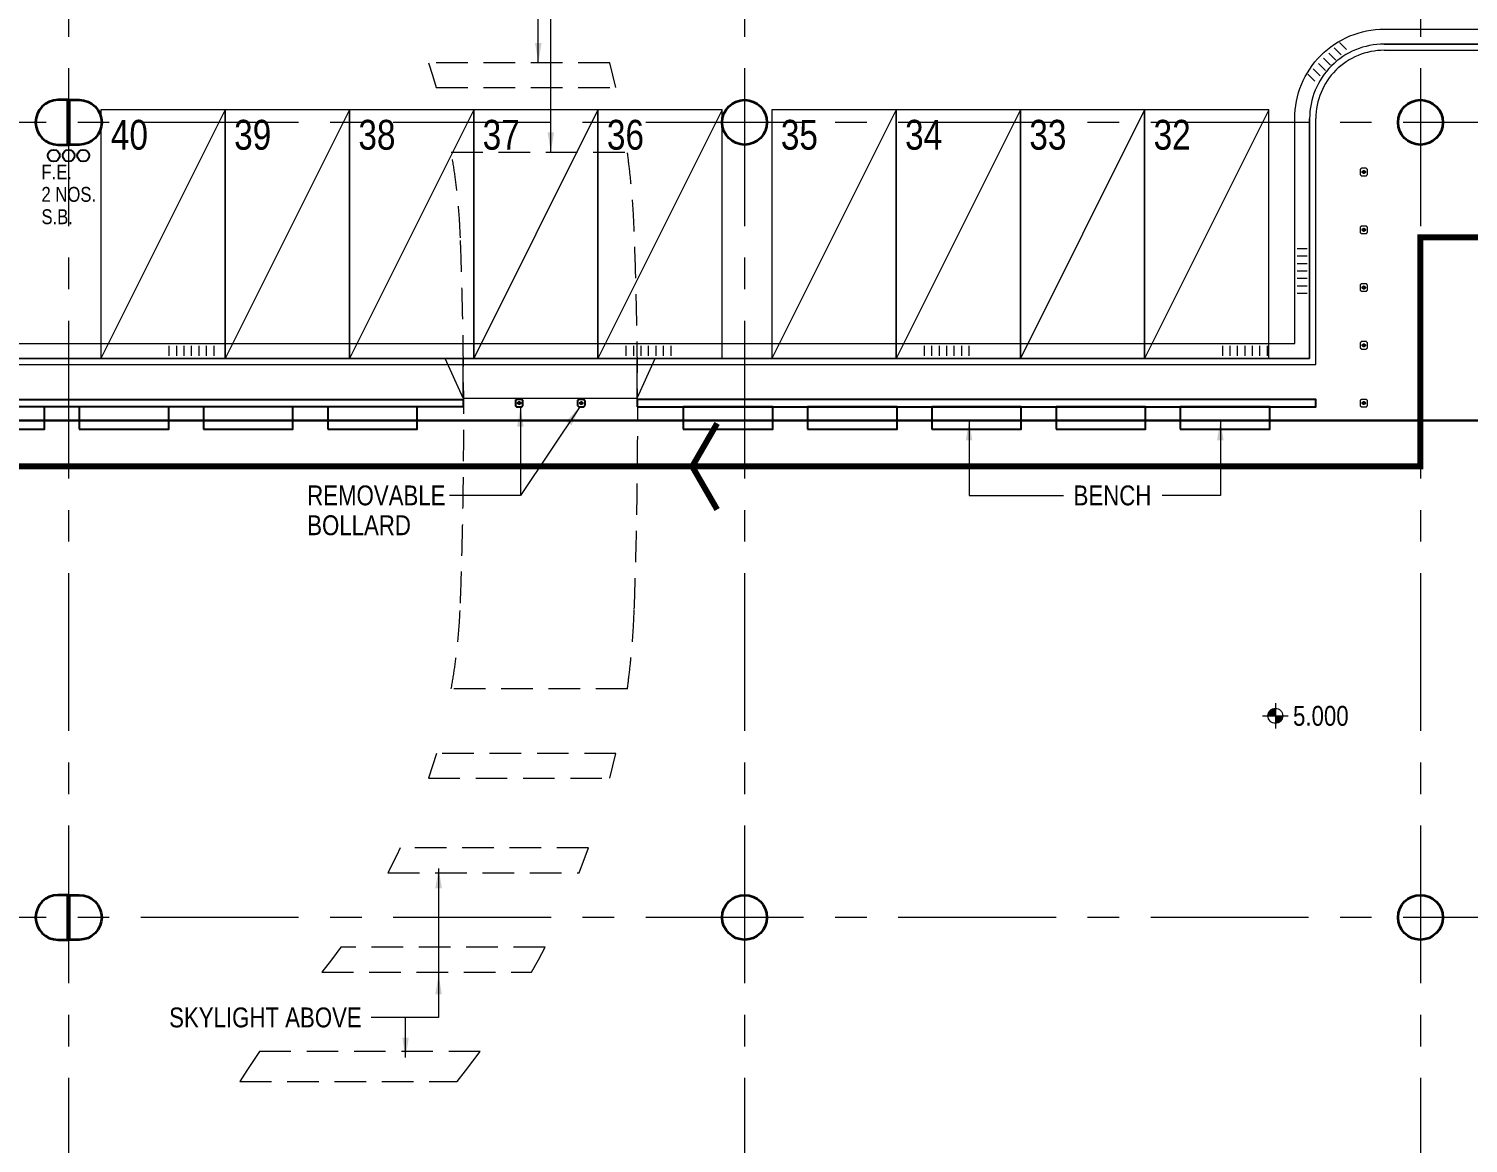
# Model space of a CAD drawing. Header units: millimetres. Extents: x 833576263 to 1668046980, y 817519639 to 1636103653.
# Drawn here: x 834078088 to 834107050, y 818055382 to 818077810 of the extents above; entities that cross this region are included whole.
import ezdxf
from ezdxf.enums import TextEntityAlignment as Align

# ---------------------------------------------------------------- set-up
doc = ezdxf.new("R2010")
doc.units = ezdxf.units.MM
doc.header["$LTSCALE"] = 100
doc.header["$MEASUREMENT"] = 0
for name, pattern in [('R_LINE_SEC$0$CENTER', [50.8, 31.75, -6.35, 6.35, -6.35]), ('R_P_Grid$0$CENTER', [50.8, 31.75, -6.35, 6.35, -6.35]), ('R_P_LG$0$HIDDEN', [9.525, 6.35, -3.175])]:
    doc.linetypes.add(name, pattern=pattern)
doc.layers.get('Defpoints').update_dxf_attribs({"color": 170})
for name, color, linetype in [('R_LINE_SEC$0$M-REFE', 3, 'Continuous'), ('R_P_LG$0$AUDIT_D_170707093042-467', 1, 'Continuous'), ('R_P_LG$0$RDA0625', 7, 'R_P_LG$0$HIDDEN'), ('R_P_LG$0$S-LIT', 7, 'Continuous'), ('X-REF', 7, 'Continuous')]:
    doc.layers.add(name, color=color, linetype=linetype)
for name, color, linetype, lineweight in [('R_P_Grid$0$RDA0251-LG', 6, 'R_P_Grid$0$CENTER', 18), ('R_P_LG$0$4-LINE', 7, 'Continuous', 9), ('R_P_LG$0$RDA0322', 1, 'Continuous', 18), ('R_P_LG$0$RDA04011', 4, 'Continuous', 25), ('R_P_LG$0$RDA0624', 7, 'Continuous', 13), ('R_P_LG$0$RDA2301', 7, 'Continuous', 18), ('R_P_LG$0$RDA2302', 7, 'R_P_LG$0$HIDDEN', 18), ('R_P_LG$0$RDA2804S', 2, 'Continuous', 35), ('R_P_LG$0$RDA4701', 7, 'Continuous', 18), ('R_P_LG$0$RDA7201', 4, 'Continuous', 25), ('R_P_LG$0$RDA8301', 7, 'Continuous', 18)]:
    doc.layers.add(name, color=color, linetype=linetype, lineweight=lineweight)
doc.styles.add('R_P_LG$0$Arial', font='arial.ttf', dxfattribs={"width": 0.8})
doc.styles.add('R_P_LG$0$romans', font='arial.ttf', dxfattribs={"width": 0.8})
doc.dimstyles.new('R_P_LG$0$M_200LA', dxfattribs={"dimscale": 200, "dimtxt": 2.5, "dimasz": 2, "dimexe": 0.8, "dimexo": 0, "dimgap": 0.75, "dimtad": 1, "dimdec": 0, "dimrnd": 1, "dimzin": 12, "dimdsep": 46, "dimtxsty": 'R_P_LG$0$romans', "dimcen": 2, "dimdle": 1, "dimclrd": 7, "dimclre": 7, "dimclrt": 4, "dimaunit": 1, "dimadec": 3, "dimazin": 0, "dimtfac": 1, "dimtdec": 0, "dimtix": 1, "dimtmove": 2, "dimatfit": 3, "dimfxl": 1, "dimtolj": 1, "dimlwd": 18, "dimlwe": 18, "dimarcsym": 0})

# ---------------------------------------------------------------- blocks, each defined once
blk = doc.blocks.new('R_P_Grid')
at = {"layer": 'R_P_Grid$0$RDA0251-LG'}
for p, q in [((834078890, 818082095.1), (834078890, 818022877.2)), ((834092490, 818082095.1), (834092490, 818022877.2)), ((834106090, 818082095.1), (834106090, 818022877.2)), ((834144477.3, 818075926.7), (834072885.2, 818075926.7)), ((834144477.3, 818059926.7), (834072885.2, 818059926.7))]:
    blk.add_line(p, q, dxfattribs=at)
blk = doc.blocks.new('R_P_LG$0$PS-5000x2500')
at = {"layer": 'R_P_LG$0$RDA8301'}
blk.add_line((2500, 5000), (0, 0), dxfattribs=at)
blk.add_lwpolyline([(0, 0), (2500, 0), (2500, 5000), (0, 5000)], close=True, dxfattribs=at)
blk = doc.blocks.new('R_P_LG$0$LMark-FFL-1')
h = blk.add_hatch(color=256)
h.paths.add_polyline_path([(0, 0.75, 0.414214), (-0.75, 0), (0, 0)])
h.paths.add_polyline_path([(0.75, 0), (0, 0), (0, -0.75, 0.414214)])
for p, q in [((-1.28, 0), (1.28, 0)), ((0, 1.28), (0, -1.28))]:
    blk.add_line(p, q)
blk.add_circle((0, 0), 0.75)
at = {"color": 7, "style": 'R_P_LG$0$romans', "width": 0.8}
blk.add_attdef('FFL', (1.03, 1.03), '', height=2, dxfattribs=at)
blk = doc.blocks.new('R_P_LG$0$robust bollard')
at = {"ltscale": 0.25}
blk.add_lwpolyline([(-75, 45), (-75, -45, 0.414214), (-60, -60, 0.414214), (-45, -75), (45, -75, 0.414214), (60, -60, 0.414214), (75, -45), (75, 45, 0.414214), (60, 60, 0.414214), (45, 75), (-45, 75, 0.414214), (-60, 60, 0.414214)], format="xyb", close=True, dxfattribs=at)
at = {"layer": 'Defpoints', "linetype": 'R_P_LG$0$HIDDEN', "ltscale": 0.25}
blk.add_circle((0, 0), 25, dxfattribs=at)
blk = doc.blocks.new('R_P_LG$0$A$C230B3BA6')
at = {"layer": 'R_P_LG$0$S-LIT'}
for p in [(834087955, 818070277), (834089205, 818070277)]:
    blk.add_blockref('R_P_LG$0$robust bollard', p, dxfattribs=at)
blk = doc.blocks.new('*U601')
at = {"layer": 'R_P_LG$0$4-LINE'}
blk.add_blockref('R_P_LG$0$robust bollard', (0, 0), dxfattribs=at)
blk = doc.blocks.new('*U602')
at = {"layer": 'R_P_LG$0$S-LIT', "color": 0, "linetype": 'ByBlock', "lineweight": -2, "transparency": 16777216}
for p in [(0, 0), (0, -1162.5), (0, -2325), (0, -3487.5), (0, -4650)]:
    blk.add_blockref('*U601', p, dxfattribs=at)
blk = doc.blocks.new('*U603')
at = {"layer": 'R_P_LG$0$4-LINE'}
blk.add_blockref('R_P_LG$0$robust bollard', (0, 0), dxfattribs=at)
blk = doc.blocks.new('*U604')
at = {"layer": 'R_P_LG$0$S-LIT', "color": 0, "linetype": 'ByBlock', "lineweight": -2, "transparency": 16777216}
for p in [(0, 0), (1217, 0), (2433, 0), (3650, 0), (4867, 0)]:
    blk.add_blockref('*U603', p, dxfattribs=at)
blk = doc.blocks.new('R_P_LG$0$A$C359F3E20')
at = {"layer": 'R_P_LG$0$S-LIT'}
for name, p in [('*U604', (834107682, 818075927)), ('*U602', (834104950, 818074927))]:
    blk.add_blockref(name, p, dxfattribs=at)
blk = doc.blocks.new('R_LINE_SEC')
at = {"layer": 'R_LINE_SEC$0$M-REFE', "linetype": 'R_LINE_SEC$0$CENTER', "const_width": 50}
blk.add_lwpolyline([(834132280, 818069927), (833981164, 818069927)], dxfattribs=at)
blk = doc.blocks.new('R_P_LG')
at = {"layer": 'R_P_LG$0$RDA0624', "lineweight": 18}
h = blk.add_hatch(dxfattribs=at)
h.set_pattern_fill('DOTS', color=4, scale=90, angle=45, style=0)
h.set_pattern_definition([(45, (0, 0), (-50.513940681, 151.541822043), [0, -142.875])])
edge = h.paths.add_edge_path()
edge.add_arc((834065390, 818020126.7), 13000, 75, 90)
edge.add_line((834065390, 818033126.7), (833989233.5977, 818033126.7))
edge.add_arc((833989233.5977, 818040126.7), 7000, 227.47847394, 269.99999999, ccw=False)
edge.add_line((833984502.5276, 818034967.5358), (833978583.9299, 818040395.0234))
edge.add_arc((833983315, 818045554.1877), 7000, 180, 227.47847394, ccw=False)
edge.add_line((833976315, 818045554.1877), (833976315, 818098726.7))
edge.add_arc((833983314.9761, 818098726.7099), 6999.9761, 115.841715, 180.00008101, ccw=False)
edge.add_line((833980263.7812, 818105026.7), (834002230.1033, 818105026.7))
edge.add_line((834002230.1033, 818105026.7), (834002230.4132, 818116699.7))
edge.add_line((834002230.4132, 818116699.7), (833958315, 818116699.7))
edge.add_line((833958315, 818116699.7), (833958315, 818110699.7))
edge.add_line((833958315, 818110699.7), (833963315, 818110699.7))
edge.add_arc((833963315, 818103699.7), 7000, 0, 90, ccw=False)
edge.add_line((833970315, 818103699.7), (833970315, 818045554.1877))
edge.add_arc((833983315, 818045554.1877), 13000, 180, 227.47847393)
edge.add_line((833974528.727, 818035972.8826), (833980447.3247, 818030545.395))
edge.add_arc((833989233.5977, 818040126.7), 13000, 227.47847393, 270)
edge.add_line((833989233.5977, 818027126.7), (834065245.1822, 818027126.7))
edge.add_arc((834065245.1822, 818019026.7), 8100, 75, 90, ccw=False)
edge.add_line((834067341.6165, 818026850.6992), (834090782.7579, 818020569.6643))
edge.add_arc((834094147.4055, 818033126.7), 13000, 255, 270)
edge.add_line((834094147.4055, 818020126.7), (834118759.2741, 818020126.7))
edge.add_arc((834118759.2741, 818033126.7), 13000, 270, 282.26165437)
edge.add_line((834121520.1679, 818020423.257), (834124956.9903, 818021170.1963))
edge.add_arc((834126677.2395, 818013254.9741), 8100, 20.44433993, 102.26165437, ccw=False)
edge.add_arc((834190761.1764, 818035930.696), 59878.7776, 183.670517332, 199.356395537, ccw=False)
edge.add_line((834131005.2286, 818032097.3284), (834127870.7181, 818029996.4247))
edge.add_line((834127870.7181, 818029996.4247), (834126362.9837, 818029715.8154))
edge.add_arc((834117071.8823, 818047426.7), 20000, 270, 297.68143099, ccw=False)
edge.add_line((834117071.8823, 818027426.7), (834089164.0869, 818027426.7))
edge.add_arc((834089164.0869, 818033426.7), 6000, 255.00000001, 270, ccw=False)
edge.add_line((834087611.1726, 818027631.1451), (834068754.6476, 818032683.7357))
at = {"layer": 'R_P_LG$0$RDA4701'}
h = blk.add_hatch(dxfattribs=at)
h.set_pattern_fill('_USER', color=256, scale=150, angle=122.58684625, pattern_type=0)
h.set_pattern_definition([(135.06197, (834082309.26, 818061281.09), (-105.95124, -106.1807), [])])
h.paths.add_polyline_path([(834104672.7967, 818077465.2262), (834104531.2225, 818077606.4945), (834103807.2223, 818076880.9266), (834103948.7965, 818076739.6583)])
h = blk.add_hatch(dxfattribs=at)
h.set_pattern_fill('_USER', color=256, scale=150, angle=167.52488052, pattern_type=0)
h.set_pattern_definition([(180, (834099411.03, 818046238.3), (-2e-08, -150), [])])
h.paths.add_polyline_path([(834103810, 818073490.8763), (834103610, 818073490.8763), (834103610, 818072465.8763), (834103810, 818072465.8763)])
h = blk.add_hatch(dxfattribs=at)
h.set_pattern_fill('_USER', color=256, scale=150, angle=77.52488052, pattern_type=0)
h.set_pattern_definition([(90, (834053615, 818075625.67), (-150, 2e-08), [])])
h.paths.add_polyline_path([(834081867.5803, 818071226.7), (834081867.5803, 818071426.7), (834080842.5803, 818071426.7), (834080842.5803, 818071226.7)])
h = blk.add_hatch(dxfattribs=at)
h.set_pattern_fill('_USER', color=256, scale=150, angle=77.52488052, pattern_type=0)
h.set_pattern_definition([(90, (834057860, 818075625.67), (-150, 2e-08), [])])
h.paths.add_polyline_path([(834090107.4197, 818071226.7), (834090107.4197, 818071426.7), (834091132.4197, 818071426.7), (834091132.4197, 818071226.7)])
h = blk.add_hatch(dxfattribs=at)
h.set_pattern_fill('_USER', color=256, scale=150, angle=77.52488052, pattern_type=0)
h.set_pattern_definition([(90, (834063860, 818075625.67), (-150, 2e-08), [])])
h.paths.add_polyline_path([(834096107.4197, 818071226.7), (834096107.4197, 818071426.7), (834097132.4197, 818071426.7), (834097132.4197, 818071226.7)])
h = blk.add_hatch(dxfattribs=at)
h.set_pattern_fill('_USER', color=256, scale=150, angle=77.52488052, pattern_type=0)
h.set_pattern_definition([(90, (834069860, 818075625.67), (-150, 2e-08), [])])
h.paths.add_polyline_path([(834102107.4197, 818071226.7), (834102107.4197, 818071426.7), (834103132.4197, 818071426.7), (834103132.4197, 818071226.7)])
at = {"layer": 'R_P_LG$0$AUDIT_D_170707093042-467'}
for centre in [(834078589.6447, 818075256.7), (834078890, 818075256.7), (834079183.4041, 818075256.7)]:
    blk.add_circle(centre, 120, dxfattribs=at)
at = {"layer": 'R_P_LG$0$RDA0625', "const_width": 120}
for points in [[(834117283.9508, 818073612.2502), (834106090, 818073612.2502), (834106090, 818069001.7), (834067565, 818069001.7), (834067565, 818063780.3462), (834064390, 818063780.3462), (834052840, 818071694.8891), (834052840, 818078351.7), (834033540, 818078351.7)], [(834091937.8675, 818069868.3667), (834091437.4973, 818069001.7), (834091937.8675, 818068135.0333)]]:
    blk.add_lwpolyline(points, dxfattribs=at)
at = {"layer": 'R_P_LG$0$RDA2301'}
for p, q in [((834105359.7103, 818077501.6954), (834117486.4438, 818077501.7)), ((834105359.7103, 818077376.6954), (834117486.4438, 818077376.7)), ((834103860, 818071176.7), (834103860, 818076001.6953)), ((834103985, 818071051.7), (834103985, 818076001.6953)), ((834068115, 818071176.7), (834103860, 818071176.7)), ((834086824.8102, 818070376.7), (834086462.7589, 818071176.7)), ((834086824.8102, 818070376.7), (834086824.8102, 818071176.7)), ((834090331.7118, 818070376.7), (834090689.5531, 818071176.7)), ((834090331.7118, 818070376.7), (834090331.7118, 818071176.7)), ((834067990, 818071051.7), (834103985, 818071051.7)), ((834086824.8102, 818070376.7), (834090331.7118, 818070376.7))]:
    blk.add_line(p, q, dxfattribs=at)
for radius in [1500, 1375]:
    blk.add_arc((834105359.7103, 818076001.6953), radius, 90, 180.0125794, dxfattribs=at)
at = {"layer": 'R_P_LG$0$RDA2302'}
for p, q in [((834089778.0041, 818077126.6998), (834086130.3252, 818077126.6998)), ((834086130.3252, 818077126.6998), (834086211.1395, 818076877.5192)), ((834089897.9075, 818076626.6998), (834089778.0041, 818077126.6998)), ((834086211.1395, 818076877.5192), (834086286.7144, 818076626.6998)), ((834086286.7144, 818076626.6998), (834089897.9075, 818076626.6998)), ((834086589.4082, 818075326.7), (834090131.7894, 818075326.7)), ((834090131.7893, 818064526.6995), (834086589.4081, 818064526.6995)), ((834086291.2662, 818063226.6998), (834086127.7366, 818062726.6998)), ((834089901.267, 818063226.6998), (834086291.2662, 818063226.6998)), ((834089776.1042, 818062726.6998), (834089901.267, 818063226.6998)), ((834086127.7366, 818062726.6998), (834089776.1042, 818062726.6998)), ((834085562.8906, 818061326.6998), (834085486.2507, 818061167.103)), ((834089347.6613, 818061326.6998), (834085562.8906, 818061326.6998)), ((834089163.1412, 818060826.6998), (834089347.6613, 818061326.6998)), ((834085486.2507, 818061167.103), (834085313.0495, 818060826.6998)), ((834085313.0495, 818060826.6998), (834089163.1412, 818060826.6998)), ((834084369.4992, 818059326.6998), (834084179.8786, 818059074.265)), ((834088477.0742, 818059326.6998), (834084369.4992, 818059326.6998)), ((834088343.6196, 818059075.4937), (834088477.0742, 818059326.6998)), ((834084179.8786, 818059074.265), (834083983.9431, 818058826.6998)), ((834088205.7202, 818058826.6998), (834088343.6196, 818059075.4937)), ((834083983.9431, 818058826.6998), (834088205.7202, 818058826.6998)), ((834082727.7557, 818057226.6998), (834082474.1974, 818056843.2847)), ((834087172.5516, 818057226.6998), (834082727.7557, 818057226.6998)), ((834086875.0105, 818056838.553), (834087172.5516, 818057226.6998)), ((834082474.1974, 818056843.2847), (834082337.2869, 818056626.6998)), ((834082337.2869, 818056626.6998), (834086705.3383, 818056626.6998)), ((834086705.3383, 818056626.6998), (834086875.0105, 818056838.553))]:
    blk.add_line(p, q, dxfattribs=at)
for centre, radius, start, end in [((834074281.0863, 818073146.055), 12500, 2.09655255, 10.04674612), ((834074281.0863, 818073146.055), 16000, 2.09655256, 7.83323895), ((833986339.9938, 818069926.7), 104000, 357.903447422, 2.096552564), ((833986339.9938, 818069926.7), 100500, 357.903447414, 2.096552555), ((834074281.0863, 818066707.3449), 12500, 349.95325196, 357.90344741), ((834074281.0863, 818066707.3449), 16000, 352.16675955, 357.90344742)]:
    blk.add_arc(centre, radius, start, end, dxfattribs=at)
at = {"layer": 'R_P_LG$0$RDA2804S'}
for points in [[(834078875, 818076376.7), (834078675, 818076376.7, 1), (834078675, 818075476.7), (834078875, 818075476.7)], [(834078905, 818076376.7), (834079105, 818076376.7, -1), (834079105, 818075476.7), (834078905, 818075476.7)], [(834078875, 818060376.7), (834078675, 818060376.7, 1), (834078675, 818059476.7), (834078875, 818059476.7)], [(834078905, 818060376.7), (834079105, 818060376.7, -1), (834079105, 818059476.7), (834078905, 818059476.7)]]:
    blk.add_lwpolyline(points, format="xyb", close=True, dxfattribs=at)
for centre in [(834092490, 818075926.7), (834106090, 818075926.7), (834092490, 818059926.7), (834106090, 818059926.7)]:
    blk.add_circle(centre, 450, dxfattribs=at)
at = {"layer": 'R_P_LG$0$RDA4701'}
blk.add_lwpolyline([(834068115, 818071476.7), (834103560, 818071476.7), (834103559.7103, 818076001.3002, -0.4142778691), (834105359.7103, 818077801.6953), (834116972.0215, 818077801.6998), (834116768.2271, 818077501.6997, 0.0000000001), (834105359.7103, 818077501.6953, 0.4142778691), (834103859.7103, 818076001.366), (834103860, 818071176.7), (834068115, 818071176.7)], format="xyb", close=True, dxfattribs=at)
at = {"layer": 'R_P_LG$0$RDA7201'}
for points in [[(834075675, 818070351.7), (834086830, 818070351.7), (834086830, 818070201.7), (834075675, 818070201.7)], [(834090330, 818070201.7), (834103985, 818070201.7), (834103985, 818070351.7), (834090330, 818070351.7)], [(834076602.5, 818069751.7), (834078402.5, 818069751.7), (834078402.5, 818070201.7), (834076602.5, 818070201.7)], [(834079102.5, 818069751.7), (834080902.5, 818069751.7), (834080902.5, 818070201.7), (834079102.5, 818070201.7)], [(834081602.5, 818069751.7), (834083402.5, 818069751.7), (834083402.5, 818070201.7), (834081602.5, 818070201.7)], [(834084102.5, 818069751.7), (834085902.5, 818069751.7), (834085902.5, 818070201.7), (834084102.5, 818070201.7)], [(834091257.5, 818069751.7), (834093057.5, 818069751.7), (834093057.5, 818070201.7), (834091257.5, 818070201.7)], [(834093757.5, 818069751.7), (834095557.5, 818069751.7), (834095557.5, 818070201.7), (834093757.5, 818070201.7)], [(834096257.5, 818069751.7), (834098057.5, 818069751.7), (834098057.5, 818070201.7), (834096257.5, 818070201.7)], [(834098757.5, 818069751.7), (834100557.5, 818069751.7), (834100557.5, 818070201.7), (834098757.5, 818070201.7)], [(834101257.5, 818069751.7), (834103057.5, 818069751.7), (834103057.5, 818070201.7), (834101257.5, 818070201.7)]]:
    blk.add_lwpolyline(points, close=True, dxfattribs=at)
at = {"layer": 'R_P_LG$0$RDA0322'}
ref = blk.add_blockref('R_P_LG$0$LMark-FFL-1', (834103170, 818063983.4471), dxfattribs=dict(at, xscale=200, yscale=200, zscale=200))
ref.add_attrib('FFL', '5.000', dxfattribs={"layer": '0', "color": 7, "height": 400, "rotation": 0.00000095, "style": 'R_P_LG$0$romans', "width": 0.8}).set_placement((834104085.3217, 818063983.4236), align=Align.MIDDLE)
at = {"layer": 'R_P_LG$0$RDA7201'}
for name in ['R_P_LG$0$A$C230B3BA6', 'R_P_LG$0$A$C359F3E20']:
    blk.add_blockref(name, (0, 0), dxfattribs=at)
at = {"layer": 'R_P_LG$0$RDA8301'}
for p in [(834079540, 818071176.7), (834082040, 818071176.7), (834084540, 818071176.7), (834087040, 818071176.7), (834089540, 818071176.7), (834093040, 818071176.7), (834095540, 818071176.7), (834098040, 818071176.7), (834100540, 818071176.7)]:
    blk.add_blockref('R_P_LG$0$PS-5000x2500', p, dxfattribs=at)
at = {"layer": 'R_P_LG$0$AUDIT_D_170707093042-467', "style": 'R_P_LG$0$Arial', "width": 0.8}
for s, p in [('F.E.', (834078342.882, 818074777.6817)), ('2 NOS.', (834078342.882, 818074327.6817)), ('S.B.', (834078342.882, 818073877.6817))]:
    blk.add_text(s, height=300, dxfattribs=at).set_placement(p)
at = {"layer": 'R_P_LG$0$RDA04011', "style": 'R_P_LG$0$Arial', "width": 0.8}
for s, height, p in [('40', 600, (834079740, 818075376.7)), ('39', 600, (834082220.3547, 818075376.7)), ('38', 600, (834084720.3547, 818075376.7)), ('37', 600, (834087220.3547, 818075376.7)), ('36', 600, (834089720.3547, 818075376.7)), ('35', 600, (834093220.3547, 818075376.7)), ('34', 600, (834095720.3547, 818075376.7)), ('33', 600, (834098220.3547, 818075376.7)), ('32', 600, (834100720.3547, 818075376.7)), ('BENCH', 400, (834099110.2881, 818068218.9868)), ('SKYLIGHT ABOVE', 400, (834080911.8524, 818057713.8914))]:
    blk.add_text(s, height=height, dxfattribs=at).set_placement(p)
at = {"layer": 'R_P_LG$0$RDA04011', "insert": (834083690.1677, 818068618.9868), "char_height": 400, "width": 2514.092, "attachment_point": 1, "line_spacing_factor": 0.9, "style": 'R_P_LG$0$Arial'}
blk.add_mtext('REMOVABLE BOLLARD', dxfattribs=at)
at = {"layer": 'R_P_LG$0$RDA04011'}
for points, override in [([(834088340.1999, 818077126.6998), (834088340.1999, 818079880.5934), (834089029.8739, 818079880.5934)], {"dimgap": 0.75, "dimtad": 0}), ([(834088591.8175, 818075326.7), (834088591.8175, 818079880.5934), (834089029.8739, 818079880.5934)], {"dimgap": 0.75, "dimtad": 0}), ([(834087980, 818070201.7), (834087980, 818068418.9868), (834086553.7161, 818068418.9868)], {"dimtad": 0}), ([(834089175, 818070201.7), (834087980, 818068418.9868), (834086553.7161, 818068418.9868)], {"dimtad": 0}), ([(834097007.4603, 818069927.4877), (834097007.4603, 818068418.9868), (834098910.2881, 818068418.9868)], {"dimtad": 0}), ([(834102062.9835, 818069927.4877), (834102062.9835, 818068418.9868), (834100895.368, 818068418.9868)], {"dimtad": 0}), ([(834086333.6373, 818060911.2015), (834086333.6373, 818057913.8914), (834084979.3275, 818057913.8914)], {"dimgap": 0.75, "dimtad": 0}), ([(834086333.6373, 818058775.3481), (834086333.6373, 818057913.8914), (834084979.3275, 818057913.8914)], {"dimgap": 0.75, "dimtad": 0}), ([(834085669.0015, 818057109.0065), (834085669.0015, 818057913.8914), (834084979.3275, 818057913.8914)], {"dimgap": 0.75, "dimtad": 0})]:
    blk.add_leader(points, dimstyle='R_P_LG$0$M_200LA', override=override, dxfattribs=at)

msp = doc.modelspace()

# ---------------------------------------------------------------- block references
at = {"layer": 'X-REF'}
for name in ['R_P_LG', 'R_P_Grid', 'R_LINE_SEC']:
    msp.add_blockref(name, (0, 0), dxfattribs=at)

doc.saveas('drawing.dxf')
